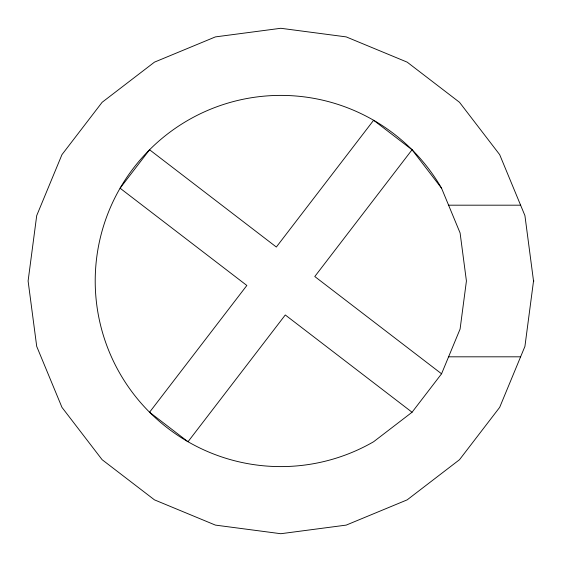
<?xml version="1.0" encoding="UTF-8"?>
<svg xmlns="http://www.w3.org/2000/svg" width="562" height="562" viewBox="0 0 562 562"><rect width="100%" height="100%" fill="white"/><g stroke="black" fill="none" stroke-linecap="round" stroke-linejoin="round"><path stroke-width="0.84" d="M533.528 281L524.922 346.41L499.674 407.359L459.512 459.695L407.176 499.857L346.22 525.105L280.817 533.717L215.408 525.105L154.459 499.857L102.115 459.695L61.961 407.359L36.713 346.41L28.1 281L36.713 215.59L61.961 154.641L102.115 102.305L154.459 62.143L215.408 36.895L280.817 28.283L346.22 36.895L407.176 62.143L459.512 102.305L499.674 154.641L524.922 215.59L533.528 281L533.9 281M441.556 373.8L460.095 329.037L466.418 281L460.095 232.963L441.556 188.2L412.058 149.759L373.618 120.261L276.342 247.034L149.569 149.759L120.078 188.2L246.844 285.475L149.569 412.241L188.01 441.739L285.285 314.966L412.058 412.241L441.556 373.8L314.783 276.525L412.058 149.759M412.058 412.241L373.618 441.739A185.608 185.608 0 0 1 120.078 373.8A185.608 185.608 0 0 1 188.01 120.261A185.608 185.608 0 0 1 441.556 188.2M448.588 205.186L520.609 205.186M448.588 356.814L520.609 356.814"/></g></svg>
